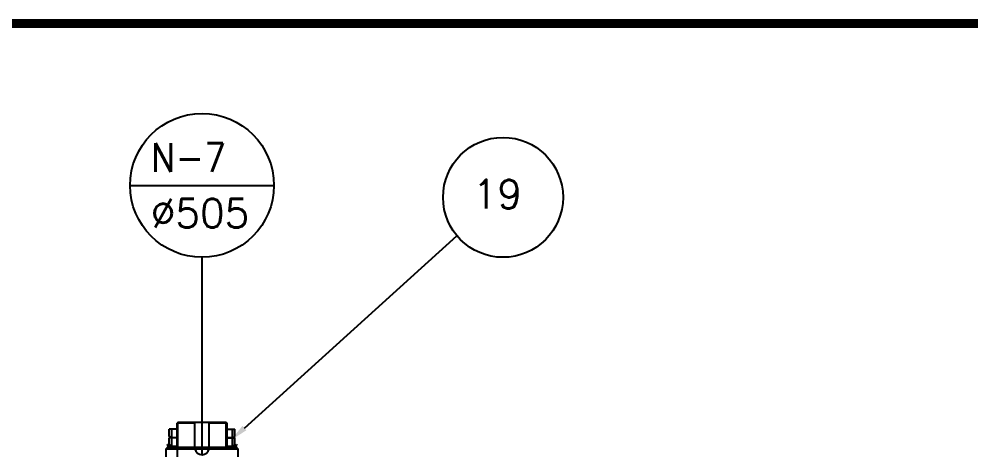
# Model space of a CAD drawing. Extents: x -25020 to 82531, y -53367 to 83281.
# Drawn here: x 2276 to 3609, y 6471 to 7075 of the extents above; entities that cross this region are included whole.
import ezdxf

# ---------------------------------------------------------------- set-up
doc = ezdxf.new("R2010")
doc.units = 0
doc.header["$LTSCALE"] = 100
doc.header["$MEASUREMENT"] = 0
doc.linetypes.add('CENTER', pattern=[2, 1.25, -0.25, 0.25, -0.25])
doc.linetypes.add('HIDDEN', pattern=[0.375, 0.25, -0.125])
doc.layers.get('0').update_dxf_attribs({"linetype": 'CONTINUOUS'})
for name, color, linetype in [('2', 2, 'HIDDEN'), ('4', 4, 'CONTINUOUS'), ('L3', 3, 'CONTINUOUS')]:
    doc.layers.add(name, color=color, linetype=linetype)
doc.layers.add('치수선', color=4, linetype='CONTINUOUS', lineweight=5)
doc.styles.add('ROMANS', font='romans.shx')

msp = doc.modelspace()

# ---------------------------------------------------------------- linework, layer by layer
at = {"color": 4, "lineweight": -2, "ltscale": 7}
for p, q in [((2498.04, 6509.49), (2497.04, 6508.49)), ((2522.04, 6508.49), (2497.04, 6508.49)), ((2497.04, 6497.9), (2497.04, 6508.49)), ((2566.04, 6509.49), (2498.04, 6509.49)), ((2498.04, 6474.49), (2498.04, 6509.49)), ((2522.04, 6497.9), (2522.04, 6509.49)), ((2542.04, 6497.9), (2542.04, 6509.49)), ((2567.04, 6508.49), (2542.04, 6508.49)), ((2567.04, 6508.49), (2566.04, 6509.49)), ((2566.04, 6474.49), (2566.04, 6509.49)), ((2567.04, 6497.9), (2567.04, 6508.49))]:
    msp.add_line(p, q, dxfattribs=at)
at = {"color": 6, "linetype": 'Continuous', "lineweight": -2}
for p, q in [((2482.04, 6472.49), (2483.19, 6474.49)), ((2482.04, 6472.49), (2582.04, 6472.49)), ((2482.04, 6176.49), (2482.04, 6472.49)), ((2580.88, 6474.49), (2582.04, 6472.49)), ((2582.04, 6472.49), (2582.04, 6176.49))]:
    msp.add_line(p, q, dxfattribs=at)
at = {"lineweight": -2, "ltscale": 7}
msp.add_line((2497.04, 6474.49), (2497.04, 6174.49), dxfattribs=at)
at = {"layer": '2', "linetype": 'Continuous', "lineweight": -2}
msp.add_line((2532.04, 6526.82), (2532.04, 6740.87), dxfattribs=at)
msp.add_lwpolyline([(2591.38, 6501.68), (2888.99, 6771.09)], dxfattribs=at)
msp.add_solid([(2594.18, 6498.59), (2572.85, 6484.9), (2588.59, 6504.77)], dxfattribs=at)
at = {"layer": '4', "lineweight": -2}
msp.add_line((0, 7068.26), (10092.04, 7068.26), dxfattribs=at)
at = {"layer": '4', "color": 1, "linetype": 'CENTER', "lineweight": -2}
msp.add_line((2532.04, 1464.19), (2532.04, 6526.82), dxfattribs=at)
at = {"layer": '4', "lineweight": -2, "const_width": 12.76}
msp.add_lwpolyline([(0, 7068.26), (10092.04, 7068.26), (10092.04, 0), (0, 0), (0, 7068.26)], dxfattribs=at)
at = {"layer": '4', "color": 3, "lineweight": -2}
msp.add_circle((2953.53, 6824.85), 84, dxfattribs=at)
at = {"layer": 'L3', "lineweight": -2}
msp.add_line((2431.28, 6841.64), (2632.8, 6841.64), dxfattribs=at)
msp.add_circle((2532.04, 6841.64), 100.76, dxfattribs=at)
at = {"layer": '치수선', "linetype": 'Continuous', "lineweight": -2, "ltscale": 0.3}
for p, q in [((2497.04, 6474.49), (2497.04, 6508.49)), ((2522.04, 6472.49), (2522.04, 6509.49)), ((2542.04, 6472.49), (2542.04, 6509.49)), ((2567.04, 6474.49), (2567.04, 6508.49)), ((2486.04, 6490.01), (2486.04, 6499.99)), ((2498.04, 6499.99), (2486.04, 6499.99)), ((2489.54, 6487.99), (2489.54, 6499.99)), ((2566.04, 6499.99), (2578.04, 6499.99)), ((2574.54, 6487.99), (2574.54, 6499.99)), ((2578.04, 6490.01), (2578.04, 6499.99)), ((2483.79, 6478.67), (2483.15, 6477.31)), ((2489.54, 6475.99), (2483.79, 6478.67)), ((2489.54, 6487.99), (2486.04, 6490.01)), ((2486.04, 6478.01), (2486.04, 6487.99)), ((2498.04, 6487.99), (2486.04, 6487.99)), ((2489.54, 6475.99), (2489.54, 6487.99)), ((2574.54, 6487.99), (2566.04, 6487.99)), ((2566.04, 6487.99), (2578.04, 6487.99)), ((2574.54, 6487.99), (2578.04, 6490.01)), ((2574.54, 6475.99), (2574.54, 6487.99)), ((2574.54, 6475.99), (2580.29, 6478.67)), ((2574.54, 6475.99), (2580.29, 6478.67)), ((2578.04, 6478.01), (2578.04, 6487.99)), ((2580.29, 6478.67), (2580.92, 6477.31)), ((2580.29, 6478.67), (2580.92, 6477.31)), ((2489.21, 6474.49), (2483.15, 6477.31)), ((2489.21, 6474.49), (2483.19, 6474.49)), ((2489.54, 6475.99), (2486.04, 6478.01)), ((2574.87, 6474.49), (2489.21, 6474.49)), ((2498.04, 6475.99), (2489.54, 6475.99)), ((2574.54, 6475.99), (2566.04, 6475.99)), ((2566.04, 6475.99), (2574.54, 6475.99)), ((2574.54, 6475.99), (2578.04, 6478.01)), ((2574.87, 6474.49), (2580.92, 6477.31)), ((2574.87, 6474.49), (2580.92, 6477.31)), ((2580.88, 6474.49), (2575.89, 6474.49))]:
    msp.add_line(p, q, dxfattribs=at)
msp.add_arc((2532.04, 6474.49), 10.2, 191.30993, 348.69007, dxfattribs=at)

# ---------------------------------------------------------------- texts
at = {"layer": '4', "lineweight": -2, "style": 'ROMANS', "width": 0.9}
msp.add_text('N-7', height=40.235, dxfattribs=at).set_placement((2460.48, 6860.54))
at = {"layer": '4', "lineweight": -2, "style": 'ROMANS'}
for s, p in [('19', (2911.09, 6809.34)), ('%%C505', (2460.23, 6782.52))]:
    msp.add_text(s, height=40.235, dxfattribs=at).set_placement(p)

doc.saveas('drawing.dxf')
